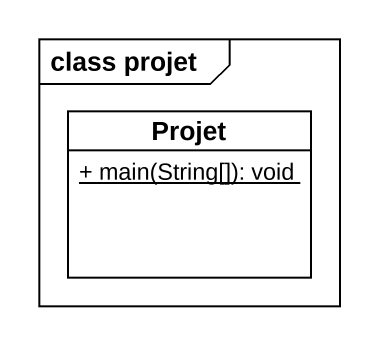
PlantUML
@startuml
mainframe class projet
hide circle
hide empty members
skinparam classAttributeIconSize 0
class Projet {
  {static} + main(String[]): void
}
@enduml
